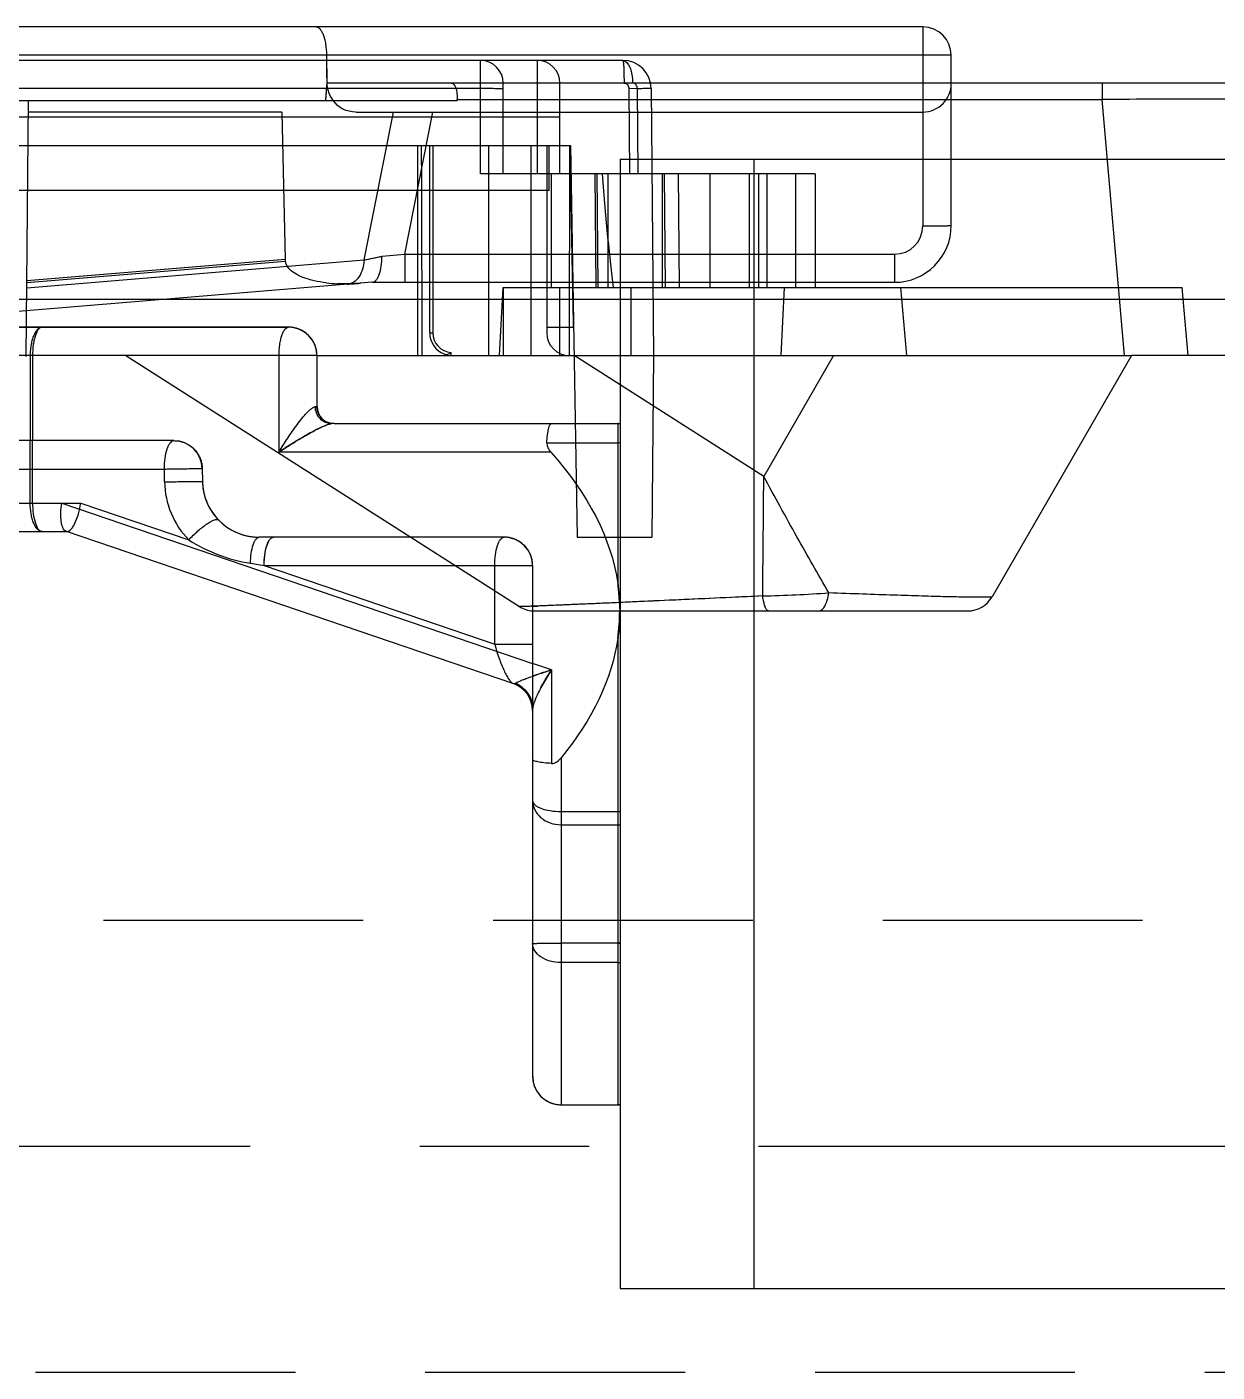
# Model space of a CAD drawing. Header units: millimetres. Extents: x 23490 to 24685, y -23248 to -22403.
# Drawn here: x 24111.35 to 24132.42, y -23013.82 to -22990 of the extents above; entities that cross this region are included whole.
import ezdxf

# ---------------------------------------------------------------- set-up
doc = ezdxf.new("R2010")
doc.units = ezdxf.units.MM
doc.header["$LTSCALE"] = 8
doc.linetypes.add('CENTER', pattern=[2, 1.25, -0.25, 0.25, -0.25])
doc.linetypes.add('HIDDEN', pattern=[0.375, 0.25, -0.125])
doc.layers.add('Cav-cor', color=30, linetype='Continuous')
doc.layers.add('WT', color=4, linetype='Continuous')

msp = doc.modelspace()

# ---------------------------------------------------------------- linework, layer by layer
at = {"layer": 'Cav-cor', "color": 241}
for p, q in [((24127.209, -22990.003), (24109.421, -22990.003)), ((24127.209, -22990.003), (24127.209, -22993.525)), ((24116.656, -22990.501), (24110.556, -22990.501)), ((24116.66, -22990.984), (24116.656, -22990.501)), ((24127.712, -22990.505), (24116.656, -22990.505)), ((24127.712, -22993.52), (24127.712, -22990.505)), ((24121.897, -22990.596), (24094.703, -22990.596)), ((24119.376, -22992.606), (24119.376, -22990.596)), ((24120.381, -22990.596), (24120.381, -22992.606)), ((24116.637, -22991.309), (24116.66, -22990.984)), ((24134.98, -22990.999), (24116.656, -22990.999)), ((24116.659, -22990.999), (24116.66, -22990.984)), ((24119.778, -22992.606), (24119.778, -22990.998)), ((24120.783, -22992.606), (24120.783, -22990.998)), ((24130.382, -22990.999), (24130.382, -22991.288)), ((24100.272, -22991.089), (24119.376, -22991.089)), ((24122.4, -22991.094), (24122.004, -22991.097)), ((24122.004, -22991.097), (24122.015, -22992.606)), ((24122.167, -22992.606), (24122.155, -22991.097)), ((24122.4, -22991.094), (24122.441, -22995.822)), ((24118.962, -22991.309), (24099.812, -22991.309)), ((24111.335, -22995.836), (24111.374, -22991.309)), ((24118.962, -22991.309), (24118.962, -22991.288)), ((24118.962, -22991.288), (24130.382, -22991.288)), ((24130.779, -22995.822), (24130.382, -22991.288)), ((24120.783, -22991.601), (24094.2, -22991.601)), ((24115.862, -22991.51), (24111.372, -22991.51)), ((24115.862, -22991.51), (24115.921, -22994.124)), ((24117.173, -22991.51), (24127.209, -22991.51)), ((24117.316, -22994.13), (24117.836, -22991.51)), ((24118.035, -22994.027), (24118.535, -22991.51)), ((24094.2, -22992.103), (24120.969, -22992.103)), ((24118.27, -22995.822), (24118.27, -22992.103)), ((24118.477, -22995.42), (24118.477, -22992.103)), ((24118.531, -22992.103), (24118.531, -22995.42)), ((24119.526, -22995.822), (24119.526, -22992.103)), ((24120.276, -22995.822), (24120.276, -22992.103)), ((24120.55, -22992.103), (24120.55, -22995.42)), ((24120.591, -22992.894), (24120.591, -22992.103)), ((24120.952, -22995.822), (24120.96, -22992.103)), ((24120.969, -22992.103), (24121.09, -22999.038)), ((24121.85, -22992.344), (24121.85, -22997.029)), ((24121.85, -22992.344), (24152.3, -22992.344)), ((24121.85, -22992.344), (24121.85, -23012.344)), ((24121.85, -22992.344), (24152.3, -22992.344)), ((24124.219, -22992.344), (24124.219, -23012.344)), ((24125.305, -22992.606), (24119.376, -22992.606)), ((24120.632, -22994.616), (24120.632, -22992.606)), ((24121.425, -22994.616), (24121.408, -22992.606)), ((24121.458, -22994.616), (24121.443, -22992.606)), ((24121.637, -22994.616), (24121.637, -22992.606)), ((24122.602, -22994.616), (24122.601, -22992.606)), ((24122.65, -22994.616), (24122.633, -22992.606)), ((24122.877, -22992.606), (24122.895, -22994.616)), ((24123.446, -22994.616), (24123.446, -22992.606)), ((24124.135, -22992.606), (24124.135, -22994.616)), ((24124.3, -22992.606), (24124.3, -22994.616)), ((24124.451, -22994.616), (24124.451, -22992.606)), ((24124.957, -22992.606), (24124.957, -22994.616)), ((24125.305, -22992.606), (24125.305, -22994.616)), ((24105.957, -22992.894), (24120.591, -22992.894)), ((24117.411, -22994.111), (24117.63, -22994.065)), ((24117.63, -22994.065), (24118.035, -22994.027)), ((24118.035, -22994.027), (24118.035, -22994.525)), ((24118.035, -22994.027), (24126.707, -22994.027)), ((24126.707, -22994.027), (24126.707, -22994.525)), ((24111.345, -22994.62), (24117.316, -22994.13)), ((24115.921, -22994.124), (24111.346, -22994.499)), ((24111.346, -22994.527), (24115.922, -22994.151)), ((24117.316, -22994.13), (24117.411, -22994.111)), ((24117.461, -22994.525), (24111.12, -22995.045)), ((24117.461, -22994.525), (24126.707, -22994.525)), ((24119.714, -22995.822), (24119.778, -22994.616)), ((24119.778, -22994.616), (24119.778, -22995.822)), ((24119.778, -22994.616), (24131.8, -22994.616)), ((24120.783, -22995.822), (24120.783, -22994.616)), ((24122.039, -22994.616), (24122.039, -22995.822)), ((24124.698, -22995.822), (24124.762, -22994.616)), ((24126.925, -22995.822), (24126.819, -22994.616)), ((24131.906, -22995.822), (24131.8, -22994.616)), ((23992.3, -22994.822), (24152.3, -22994.822)), ((24115.979, -22995.319), (24108.859, -22995.319)), ((24109.982, -22995.319), (24115.979, -22995.319)), ((24118.477, -22995.42), (24118.531, -22995.42)), ((24120.55, -22995.319), (24121.025, -22995.319)), ((24118.856, -22995.822), (24118.856, -22995.767)), ((24116.481, -22995.822), (24108.859, -22995.822)), ((24111.403, -22995.822), (24111.403, -22997.329)), ((24111.446, -22995.822), (24111.446, -22997.329)), ((24113.096, -22995.822), (24118.141, -22999.038)), ((24115.81, -22997.53), (24115.81, -22995.822)), ((24116.481, -22995.822), (24116.481, -22996.726)), ((24116.481, -22995.822), (24116.481, -22996.726)), ((24116.481, -22995.822), (24130.901, -22995.822)), ((24124.393, -22997.962), (24121.036, -22995.822)), ((24122.441, -22995.822), (24122.413, -22999.038)), ((24125.629, -22995.822), (24124.393, -22997.962)), ((24130.901, -22995.822), (24128.435, -23000.094)), ((24152.3, -22995.822), (24130.901, -22995.822)), ((24116.452, -22996.726), (24116.481, -22996.726)), ((24116.783, -22997.028), (24116.736, -22997.028)), ((24116.783, -22997.028), (24121.808, -22997.028)), ((24116.783, -22997.028), (24121.808, -22997.028)), ((24121.808, -22997.028), (24121.808, -22999.856)), ((24121.808, -22997.028), (24121.85, -22997.029)), ((24113.948, -22997.329), (24109.155, -22997.329)), ((24113.948, -22997.329), (24109.982, -22997.329)), ((24111.403, -22998.435), (24111.403, -22997.329)), ((24111.446, -22998.435), (24111.446, -22997.329)), ((24120.551, -22997.369), (24121.808, -22997.369)), ((24120.62, -22997.53), (24115.81, -22997.53)), ((24109.155, -22997.832), (24113.779, -22997.832)), ((24113.783, -22998.059), (24113.779, -22997.832)), ((24114.45, -22997.823), (24114.454, -22998.05)), ((24114.45, -22997.823), (24114.454, -22998.05)), ((24109.982, -22998.435), (24112.298, -22998.435)), ((24111.961, -22998.435), (24120.3, -23001.274)), ((24112.298, -22998.435), (24114.212, -22999.086)), ((24109.474, -22998.937), (24112.055, -22998.937)), ((24112.038, -22998.934), (24119.96, -23001.631)), ((24119.798, -22999.038), (24115.459, -22999.038)), ((24119.798, -22999.038), (24115.459, -22999.038)), ((24118.141, -22999.038), (24120.067, -23000.266)), ((24121.09, -22999.038), (24122.413, -22999.038)), ((24115.303, -22999.501), (24115.545, -22999.54)), ((24115.545, -22999.54), (24119.629, -23000.93)), ((24115.545, -22999.54), (24120.3, -22999.54)), ((24119.629, -23000.93), (24119.629, -22999.54)), ((24120.3, -22999.54), (24120.3, -23008.585)), ((24120.3, -22999.54), (24120.3, -23008.585)), ((24121.832, -23000.196), (24121.435, -23000.214)), ((24120.336, -23000.344), (24128.002, -23000.344)), ((24119.629, -23000.93), (24120.3, -23000.93)), ((24121.808, -23000.832), (24121.808, -23009.088)), ((24120.634, -23001.387), (24120.3, -23001.274)), ((24120.634, -23001.387), (24120.634, -23003.044)), ((24120.803, -23002.944), (24120.803, -23009.088)), ((24120.803, -23003.895), (24121.808, -23003.895)), ((24120.803, -23004.13), (24121.808, -23004.13)), ((24121.808, -23006.226), (24120.803, -23006.226)), ((24121.85, -23006.226), (24121.808, -23006.226)), ((24121.808, -23006.57), (24120.803, -23006.57)), ((24120.803, -23009.088), (24121.808, -23009.088)), ((24120.803, -23009.088), (24121.808, -23009.088)), ((24121.85, -23009.086), (24121.85, -23012.344)), ((24121.85, -23012.344), (24152.3, -23012.344)), ((24121.85, -23012.344), (24152.3, -23012.344))]:
    msp.add_line(p, q, dxfattribs=at)
for centre, radius, start, end in [((24127.209, -22990.505), 0.502, 0, 90), ((24089.172, -22990.852), 27.486, 0.5343, 0.732), ((24119.376, -22990.998), 0.402, 0, 90), ((24120.381, -22990.998), 0.402, 0, 90), ((24121.897, -22991.098), 0.502, 0.5, 90), ((24127.209, -22991.008), 0.502, 270, 0.9692), ((24126.707, -22993.52), 1.005, 270, 0), ((24126.707, -22993.525), 0.503, 270.0005, 359.9995), ((24093.364, -22878.766), 117.825, 281.72916, 281.88507), ((24116.966, -22991.862), 2.691, 263.1162, 267.4718), ((24116.983, -22991.538), 3.015, 267.4171, 269.3598), ((24116.985, -22991.301), 3.252, 269.3836, 274.7161), ((24117.003, -22994.339), 0.223, 274.7049, 281.2418), ((23865.112, -22999.819), 255.952, 1.00735, 1.16486), ((24115.979, -22995.822), 0.502, 0, 90), ((24118.879, -22995.42), 0.402, 180, 249.3781), ((24118.879, -22995.42), 0.348, 180, 266.2726), ((24120.952, -22995.42), 0.402, 180, 270), ((24116.783, -22996.726), 0.301, 180, 270), ((24121.808, -22997.53), 0.502, 85.1483, 90), ((24113.948, -22997.832), 0.502, 1, 90), ((24121.808, -22998.935), 1.565, 88.4454, 90.0012), ((24115.29, -22998.033), 1.508, 181.0013, 224.3329), ((24115.459, -22998.033), 1.005, 181, 270), ((24119.798, -22999.54), 0.502, 0, 90), ((24123.853, -22976.43), 23.654, 271.2642, 274.1046), ((24120.336, -22999.844), 0.5, 237.4814, 265.8433), ((24118.71, -22955.875), 44.414, 272.0296, 272.1725), ((24128.002, -22999.844), 0.5, 270, 330), ((24120.336, -22999.844), 0.5, 265.8433, 270), ((24119.798, -23002.107), 0.502, 359.9987, 71.1996), ((24119.8, -23002.099), 0.509, 51.4752, 68.0046), ((24119.822, -23002.078), 0.478, 0.0645, 17.2818), ((24121.808, -23002.583), 1.312, 269.9986, 271.8555), ((24121.807, -23003.513), 0.617, 270.1189, 274.0678), ((24121.808, -23003.54), 0.59, 269.9991, 274.1271), ((24121.841, -22999.829), 6.398, 269.7037, 270.0844), ((24121.808, -23005.821), 0.749, 269.9987, 273.2514), ((24120.803, -23008.585), 0.502, 180, 270), ((24121.808, -23008.585), 0.502, 270, 274.8517)]:
    msp.add_arc(centre, radius, start, end, dxfattribs=at)
at = {"layer": 'Cav-cor', "color": 241, "extrusion": (0, 0, -1)}
for centre, major_axis, ratio, start_param, end_param in [((24118.831, -22991.349), (0.037, 0.35), 0.360375, -0.038598, 1.357665), ((24117.277, -22991.008), (-0.505, -0.295), 0.804893, -0.942629, -0.015334), ((24122.039, -22952.639), (0, 215.912), 0.017455, -1.772154, -1.754607), ((24122.039, -22866.275), (0, 129.547), 0.017455, 3.278149, 3.364879), ((24116.664, -22994.086), (-0.742, -0.055), 0.675224, -0.020496, 0.03471), ((24095.766, -23000.344), (-26.078, 0), 0.356477, 2.834066, 3.089054), ((24095.766, -23000.344), (-26.078, 0), 0.356477, -3.089054, -2.858092)]:
    msp.add_ellipse(centre, major_axis=major_axis, ratio=ratio, start_param=start_param, end_param=end_param, dxfattribs=at)
at = {"layer": 'Cav-cor', "color": 241}
for points, knots in [([(24116.656, -22990.501), (24116.655, -22990.435), (24116.648, -22990.339), (24116.623, -22990.22), (24116.598, -22990.145), (24116.569, -22990.085), (24116.537, -22990.039), (24116.5, -22990.01), (24116.473, -22990.003), (24116.46, -22990.003)], [0, 0, 0, 0, 0.347056, 0.503444, 0.641721, 0.759342, 0.855834, 0.933803, 1, 1, 1, 1]), ([(24121.897, -22990.596), (24121.954, -22990.596), (24122.011, -22990.683), (24122.042, -22990.776), (24122.064, -22990.871), (24122.07, -22990.946), (24122.07, -22990.998)], [0, 0, 0, 0, 0.369076, 0.509414, 0.664463, 1, 1, 1, 1]), ([(24121.897, -22990.596), (24121.898, -22990.596), (24121.9, -22990.599), (24121.902, -22990.604), (24121.904, -22990.614), (24121.906, -22990.634), (24121.909, -22990.668), (24121.913, -22990.717), (24121.915, -22990.777), (24121.917, -22990.846), (24121.918, -22990.92), (24121.918, -22990.972), (24121.918, -22990.998)], [0, 0, 0, 0, 0.007071, 0.022316, 0.046547, 0.079776, 0.17226, 0.296182, 0.447037, 0.619199, 0.806282, 1, 1, 1, 1]), ([(24116.776, -22991.309), (24116.74, -22991.266), (24116.695, -22991.19), (24116.666, -22991.077), (24116.659, -22991.017), (24116.659, -22990.986)], [0, 0, 0, 0, 0.479258, 0.736748, 1, 1, 1, 1]), ([(24121.918, -22990.998), (24121.93, -22990.998), (24121.955, -22991.004), (24121.992, -22991.036), (24122.004, -22991.073), (24122.004, -22991.097)], [0, 0, 0, 0, 0.251037, 0.502614, 1, 1, 1, 1]), ([(24122.155, -22991.097), (24122.155, -22991.073), (24122.143, -22991.035), (24122.105, -22991.003), (24122.082, -22990.998), (24122.07, -22990.998)], [0, 0, 0, 0, 0.512477, 0.760648, 1, 1, 1, 1]), ([(24116.776, -22991.309), (24116.767, -22991.299), (24116.732, -22991.253), (24116.705, -22991.202), (24116.691, -22991.162)], [0, 0, 0, 0, 0.240897, 1, 1, 1, 1]), ([(24119.376, -22991.089), (24119.402, -22991.089), (24119.453, -22991.089), (24119.527, -22991.09), (24119.596, -22991.09), (24119.656, -22991.091), (24119.7, -22991.092), (24119.729, -22991.093), (24119.746, -22991.094), (24119.759, -22991.094), (24119.769, -22991.095), (24119.774, -22991.096), (24119.778, -22991.096), (24119.778, -22991.096)], [0, 0, 0, 0, 0.194572, 0.38246, 0.555321, 0.706715, 0.830951, 0.881433, 0.923437, 0.956488, 0.980349, 0.994864, 1, 1, 1, 1]), ([(24122.4, -22991.094), (24122.4, -22991.094), (24122.397, -22991.093), (24122.395, -22991.094), (24122.389, -22991.094), (24122.382, -22991.094), (24122.372, -22991.095), (24122.356, -22991.095), (24122.331, -22991.095), (24122.295, -22991.096), (24122.253, -22991.096), (24122.206, -22991.097), (24122.173, -22991.097), (24122.155, -22991.097)], [0, 0, 0, 0, 0.004445, 0.017631, 0.039437, 0.069732, 0.10838, 0.155241, 0.272511, 0.419014, 0.592022, 0.787377, 1, 1, 1, 1]), ([(24135.328, -22991.319), (24135.328, -22991.316), (24135.317, -22991.315), (24135.302, -22991.312), (24135.271, -22991.31), (24135.231, -22991.307), (24135.178, -22991.305), (24135.114, -22991.302), (24135.039, -22991.3), (24134.916, -22991.297), (24134.737, -22991.294), (24134.49, -22991.29), (24134.203, -22991.287), (24133.879, -22991.285), (24133.52, -22991.283), (24132.985, -22991.282), (24132.259, -22991.281), (24131.339, -22991.283), (24130.706, -22991.286), (24130.382, -22991.288)], [0, 0, 0, 0, 0.00136, 0.004986, 0.010943, 0.019239, 0.02986, 0.042788, 0.058, 0.075472, 0.11703, 0.167111, 0.225271, 0.290977, 0.36361, 0.442476, 0.615773, 0.804077, 1, 1, 1, 1]), ([(24127.209, -22993.525), (24127.242, -22993.525), (24127.306, -22993.525), (24127.399, -22993.524), (24127.485, -22993.524), (24127.56, -22993.523), (24127.615, -22993.523), (24127.651, -22993.522), (24127.672, -22993.522), (24127.688, -22993.521), (24127.701, -22993.522), (24127.707, -22993.52), (24127.712, -22993.521), (24127.712, -22993.52)], [0, 0, 0, 0, 0.194897, 0.382671, 0.555502, 0.706974, 0.831356, 0.881789, 0.923756, 0.956831, 0.980665, 0.995091, 1, 1, 1, 1]), ([(24117.464, -22994.525), (24117.489, -22994.524), (24117.528, -22994.494), (24117.562, -22994.442), (24117.597, -22994.36), (24117.624, -22994.232), (24117.631, -22994.123), (24117.631, -22994.065)], [0, 0, 0, 0, 0.147714, 0.247464, 0.367187, 0.659729, 1, 1, 1, 1]), ([(24116.644, -22994.533), (24116.573, -22994.525), (24116.431, -22994.501), (24116.171, -22994.429), (24115.937, -22994.291), (24115.922, -22994.151)], [0, 0, 0, 0, 0.251014, 0.503115, 1, 1, 1, 1]), ([(24117.316, -22994.13), (24117.313, -22994.186), (24117.296, -22994.291), (24117.234, -22994.429), (24117.141, -22994.528), (24117.06, -22994.558), (24117.021, -22994.561)], [0, 0, 0, 0, 0.293797, 0.560312, 0.792691, 1, 1, 1, 1]), ([(24117.131, -22994.523), (24117.125, -22994.527), (24117.098, -22994.543), (24117.069, -22994.553), (24117.046, -22994.558)], [0, 0, 0, 0, 0.257225, 1, 1, 1, 1]), ([(24111.615, -22995.319), (24111.545, -22995.319), (24111.475, -22995.429), (24111.437, -22995.544), (24111.418, -22995.631), (24111.406, -22995.724), (24111.403, -22995.789), (24111.403, -22995.822)], [0, 0, 0, 0, 0.366239, 0.506938, 0.662484, 0.828706, 1, 1, 1, 1]), ([(24111.615, -22995.319), (24111.603, -22995.319), (24111.577, -22995.328), (24111.546, -22995.359), (24111.517, -22995.407), (24111.493, -22995.47), (24111.472, -22995.545), (24111.452, -22995.663), (24111.446, -22995.757), (24111.446, -22995.822)], [0, 0, 0, 0, 0.061294, 0.137603, 0.235643, 0.356389, 0.497578, 0.655365, 1, 1, 1, 1]), ([(24115.81, -22995.822), (24115.81, -22995.757), (24115.816, -22995.663), (24115.837, -22995.545), (24115.857, -22995.47), (24115.882, -22995.407), (24115.91, -22995.359), (24115.942, -22995.328), (24115.967, -22995.319), (24115.979, -22995.319)], [0, 0, 0, 0, 0.344635, 0.502422, 0.643611, 0.764357, 0.862397, 0.938706, 1, 1, 1, 1]), ([(24118.738, -22995.796), (24118.756, -22995.803), (24118.801, -22995.805), (24118.839, -22995.782), (24118.856, -22995.767)], [0, 0, 0, 0, 0.465053, 1, 1, 1, 1]), ([(24115.81, -22997.53), (24115.859, -22997.447), (24115.936, -22997.324), (24116.043, -22997.164), (24116.127, -22997.047), (24116.213, -22996.937), (24116.286, -22996.852), (24116.344, -22996.794), (24116.383, -22996.759), (24116.418, -22996.735), (24116.442, -22996.726), (24116.452, -22996.726)], [0, 0, 0, 0, 0.278049, 0.417836, 0.556535, 0.691966, 0.819655, 0.877744, 0.929216, 0.970798, 1, 1, 1, 1]), ([(24116.627, -22997.005), (24116.593, -22996.99), (24116.529, -22996.944), (24116.488, -22996.877), (24116.474, -22996.841)], [0, 0, 0, 0, 0.494284, 1, 1, 1, 1]), ([(24116.736, -22997.028), (24116.725, -22997.028), (24116.699, -22997.034), (24116.656, -22997.048), (24116.604, -22997.07), (24116.526, -22997.106), (24116.423, -22997.159), (24116.299, -22997.228), (24116.174, -22997.301), (24116.01, -22997.4), (24115.889, -22997.478), (24115.81, -22997.53)], [0, 0, 0, 0, 0.03084, 0.075271, 0.12947, 0.189747, 0.320076, 0.45609, 0.59367, 0.730889, 1, 1, 1, 1]), ([(24115.81, -22997.53), (24115.941, -22997.443), (24116.14, -22997.318), (24116.409, -22997.165), (24116.545, -22997.096), (24116.612, -22997.066)], [0, 0, 0, 0, 0.507008, 0.762637, 1, 1, 1, 1]), ([(24116.612, -22997.066), (24116.636, -22997.056), (24116.67, -22997.042), (24116.712, -22997.031), (24116.729, -22997.028), (24116.736, -22997.028)], [0, 0, 0, 0, 0.600691, 0.831081, 1, 1, 1, 1]), ([(24116.736, -22997.028), (24116.708, -22997.028), (24116.671, -22997.022), (24116.636, -22997.008), (24116.627, -22997.005)], [0, 0, 0, 0, 0.747821, 1, 1, 1, 1]), ([(24120.551, -22997.369), (24120.554, -22997.323), (24120.56, -22997.257), (24120.572, -22997.174), (24120.582, -22997.124), (24120.593, -22997.084), (24120.605, -22997.054), (24120.617, -22997.034), (24120.629, -22997.028), (24120.634, -22997.028)], [0, 0, 0, 0, 0.386092, 0.551552, 0.693555, 0.809508, 0.897986, 0.959378, 1, 1, 1, 1]), ([(24113.779, -22997.832), (24113.779, -22997.767), (24113.787, -22997.647), (24113.815, -22997.507), (24113.851, -22997.417), (24113.883, -22997.361), (24113.923, -22997.329), (24113.948, -22997.329)], [0, 0, 0, 0, 0.345918, 0.645695, 0.766891, 0.865296, 1, 1, 1, 1]), ([(24120.551, -22997.369), (24120.549, -22997.399), (24120.565, -22997.459), (24120.6, -22997.508), (24120.62, -22997.53)], [0, 0, 0, 0, 0.494855, 1, 1, 1, 1]), ([(24113.779, -22997.832), (24113.818, -22997.831), (24113.897, -22997.829), (24114.014, -22997.827), (24114.128, -22997.826), (24114.232, -22997.824), (24114.309, -22997.823), (24114.361, -22997.823), (24114.392, -22997.822), (24114.416, -22997.822), (24114.432, -22997.822), (24114.441, -22997.822), (24114.446, -22997.822), (24114.448, -22997.823), (24114.45, -22997.823), (24114.45, -22997.823)], [0, 0, 0, 0, 0.174096, 0.352776, 0.525533, 0.682748, 0.815387, 0.870075, 0.915913, 0.95229, 0.978635, 0.987927, 0.994599, 0.998627, 1, 1, 1, 1]), ([(24113.783, -22998.059), (24113.822, -22998.058), (24113.901, -22998.057), (24114.018, -22998.055), (24114.132, -22998.053), (24114.236, -22998.051), (24114.313, -22998.05), (24114.365, -22998.05), (24114.396, -22998.05), (24114.42, -22998.05), (24114.436, -22998.05), (24114.445, -22998.05), (24114.45, -22998.05), (24114.452, -22998.05), (24114.454, -22998.05), (24114.454, -22998.05)], [0, 0, 0, 0, 0.17411, 0.3528, 0.52555, 0.682761, 0.815395, 0.870082, 0.915917, 0.952293, 0.978636, 0.987928, 0.994599, 0.998627, 1, 1, 1, 1]), ([(24124.375, -23000.079), (24124.376, -22999.911), (24124.382, -22999.205), (24124.389, -22998.5), (24124.393, -22997.962)], [0, 0, 0, 0, 0.238326, 1, 1, 1, 1]), ([(24125.546, -23000.024), (24125.354, -22999.695), (24124.965, -22999.01), (24124.585, -22998.32), (24124.393, -22997.962)], [0, 0, 0, 0, 0.484048, 1, 1, 1, 1]), ([(24111.615, -22998.937), (24111.545, -22998.937), (24111.475, -22998.828), (24111.437, -22998.712), (24111.411, -22998.593), (24111.403, -22998.499), (24111.403, -22998.435)], [0, 0, 0, 0, 0.366351, 0.507093, 0.662687, 1, 1, 1, 1]), ([(24111.446, -22998.435), (24111.446, -22998.499), (24111.453, -22998.619), (24111.482, -22998.759), (24111.518, -22998.85), (24111.55, -22998.906), (24111.59, -22998.937), (24111.615, -22998.937)], [0, 0, 0, 0, 0.345918, 0.645695, 0.766891, 0.865296, 1, 1, 1, 1]), ([(24112.038, -22998.934), (24112.014, -22998.926), (24111.986, -22998.888), (24111.965, -22998.829), (24111.947, -22998.739), (24111.942, -22998.605), (24111.952, -22998.494), (24111.961, -22998.435)], [0, 0, 0, 0, 0.140076, 0.240645, 0.362387, 0.658906, 1, 1, 1, 1]), ([(24112.055, -22998.937), (24112.082, -22998.937), (24112.125, -22998.905), (24112.165, -22998.849), (24112.214, -22998.759), (24112.263, -22998.62), (24112.289, -22998.499), (24112.298, -22998.435)], [0, 0, 0, 0, 0.138639, 0.240445, 0.364057, 0.663163, 1, 1, 1, 1]), ([(24114.212, -22999.086), (24114.262, -22999.03), (24114.342, -22998.952), (24114.453, -22998.86), (24114.53, -22998.803), (24114.602, -22998.76), (24114.665, -22998.73), (24114.723, -22998.717), (24114.74, -22998.735)], [0, 0, 0, 0, 0.345392, 0.510653, 0.660402, 0.787734, 0.887536, 1, 1, 1, 1]), ([(24114.212, -22999.086), (24114.262, -22999.03), (24114.342, -22998.952), (24114.453, -22998.86), (24114.53, -22998.803), (24114.602, -22998.76), (24114.665, -22998.73), (24114.723, -22998.717), (24114.74, -22998.735)], [0, 0, 0, 0, 0.345388, 0.510639, 0.660374, 0.787694, 0.887492, 1, 1, 1, 1]), ([(24114.212, -22999.086), (24114.376, -22999.193), (24114.73, -22999.366), (24115.11, -22999.47), (24115.303, -22999.501)], [0, 0, 0, 0, 0.500348, 1, 1, 1, 1]), ([(24115.303, -22999.501), (24115.304, -22999.441), (24115.313, -22999.329), (24115.34, -22999.2), (24115.373, -22999.117), (24115.402, -22999.067), (24115.437, -22999.038), (24115.459, -22999.038)], [0, 0, 0, 0, 0.352673, 0.652805, 0.772796, 0.869516, 1, 1, 1, 1]), ([(24115.303, -22999.501), (24115.304, -22999.441), (24115.313, -22999.329), (24115.34, -22999.2), (24115.373, -22999.117), (24115.402, -22999.067), (24115.437, -22999.038), (24115.459, -22999.038)], [0, 0, 0, 0, 0.352677, 0.652811, 0.772801, 0.869521, 1, 1, 1, 1]), ([(24115.545, -22999.54), (24115.545, -22999.476), (24115.553, -22999.356), (24115.581, -22999.216), (24115.617, -22999.125), (24115.65, -22999.069), (24115.689, -22999.038), (24115.714, -22999.038)], [0, 0, 0, 0, 0.345918, 0.645695, 0.766891, 0.865296, 1, 1, 1, 1]), ([(24115.615, -22999.134), (24115.618, -22999.126), (24115.631, -22999.101), (24115.647, -22999.076), (24115.662, -22999.062)], [0, 0, 0, 0, 0.286142, 1, 1, 1, 1]), ([(24119.629, -22999.54), (24119.629, -22999.476), (24119.637, -22999.356), (24119.665, -22999.216), (24119.701, -22999.125), (24119.733, -22999.069), (24119.773, -22999.038), (24119.798, -22999.038)], [0, 0, 0, 0, 0.345918, 0.645695, 0.766891, 0.865296, 1, 1, 1, 1]), ([(24115.545, -22999.54), (24115.545, -22999.464), (24115.556, -22999.326), (24115.589, -22999.19), (24115.615, -22999.134)], [0, 0, 0, 0, 0.552262, 1, 1, 1, 1]), ([(24121.848, -23000.344), (24121.848, -23000.303), (24121.843, -23000.242), (24121.836, -23000.161), (24121.831, -23000.079), (24121.824, -22999.977), (24121.814, -22999.896), (24121.808, -22999.856)], [0, 0, 0, 0, 0.249973, 0.375101, 0.500147, 0.750094, 1, 1, 1, 1]), ([(24121.808, -22999.856), (24121.82, -22999.937), (24121.836, -23000.099), (24121.841, -23000.262), (24121.841, -23000.344)], [0, 0, 0, 0, 0.499847, 1, 1, 1, 1]), ([(24125.365, -23000.344), (24125.412, -23000.344), (24125.479, -23000.265), (24125.521, -23000.149), (24125.539, -23000.068), (24125.546, -23000.024)], [0, 0, 0, 0, 0.36508, 0.653515, 1, 1, 1, 1]), ([(24128.435, -23000.094), (24128.434, -23000.096), (24128.428, -23000.097), (24128.418, -23000.098), (24128.4, -23000.1), (24128.377, -23000.101), (24128.347, -23000.102), (24128.295, -23000.103), (24128.214, -23000.103), (24128.099, -23000.102), (24127.96, -23000.1), (24127.799, -23000.097), (24127.541, -23000.091), (24127.172, -23000.08), (24126.68, -23000.065), (24126.13, -23000.046), (24125.745, -23000.032), (24125.546, -23000.024)], [0, 0, 0, 0, 0.001685, 0.005447, 0.011366, 0.01946, 0.029739, 0.042204, 0.073615, 0.113504, 0.161646, 0.217689, 0.281241, 0.42903, 0.600933, 0.79274, 1, 1, 1, 1]), ([(24124.375, -23000.079), (24124.124, -23000.091), (24123.629, -23000.114), (24122.9, -23000.148), (24122.313, -23000.174), (24121.863, -23000.195), (24121.546, -23000.209), (24121.247, -23000.222), (24120.971, -23000.234), (24120.722, -23000.244), (24120.534, -23000.252), (24120.402, -23000.257), (24120.318, -23000.26), (24120.246, -23000.263), (24120.185, -23000.264), (24120.142, -23000.266), (24120.114, -23000.266), (24120.099, -23000.266), (24120.086, -23000.266), (24120.077, -23000.267), (24120.071, -23000.266), (24120.068, -23000.266), (24120.067, -23000.266)], [0, 0, 0, 0, 0.174953, 0.344829, 0.507105, 0.58435, 0.658167, 0.727826, 0.792342, 0.850563, 0.901172, 0.923153, 0.942672, 0.959565, 0.973679, 0.98486, 0.989314, 0.993001, 0.995917, 0.998057, 0.999418, 1, 1, 1, 1]), ([(24120.283, -23000.261), (24120.252, -23000.262), (24120.21, -23000.264), (24120.157, -23000.265), (24120.126, -23000.266), (24120.102, -23000.266), (24120.085, -23000.267), (24120.074, -23000.266), (24120.069, -23000.267), (24120.067, -23000.266)], [0, 0, 0, 0, 0.424602, 0.594946, 0.735993, 0.84727, 0.928512, 0.97947, 1, 1, 1, 1]), ([(24121.435, -23000.214), (24121.333, -23000.218), (24120.986, -23000.233), (24120.639, -23000.248), (24120.393, -23000.257)], [0, 0, 0, 0, 0.293887, 1, 1, 1, 1]), ([(24124.375, -23000.079), (24124.19, -23000.088), (24123.479, -23000.121), (24122.768, -23000.154), (24122.241, -23000.178)], [0, 0, 0, 0, 0.259155, 1, 1, 1, 1]), ([(24124.476, -23000.344), (24124.464, -23000.344), (24124.446, -23000.329), (24124.429, -23000.302), (24124.416, -23000.271), (24124.403, -23000.232), (24124.387, -23000.168), (24124.379, -23000.116), (24124.375, -23000.079)], [0, 0, 0, 0, 0.121031, 0.211786, 0.326212, 0.464102, 0.624291, 1, 1, 1, 1]), ([(24124.4, -23000.22), (24124.398, -23000.209), (24124.387, -23000.163), (24124.379, -23000.116), (24124.375, -23000.079)], [0, 0, 0, 0, 0.225186, 1, 1, 1, 1]), ([(24124.418, -23000.275), (24124.416, -23000.271), (24124.41, -23000.253), (24124.404, -23000.234), (24124.4, -23000.22)], [0, 0, 0, 0, 0.228821, 1, 1, 1, 1]), ([(24121.848, -23000.344), (24121.848, -23000.385), (24121.84, -23000.466), (24121.832, -23000.589), (24121.825, -23000.711), (24121.814, -23000.792), (24121.808, -23000.832)], [0, 0, 0, 0, 0.249977, 0.50014, 0.75009, 1, 1, 1, 1]), ([(24119.629, -23000.93), (24119.651, -23001.017), (24119.699, -23001.176), (24119.773, -23001.36), (24119.834, -23001.482), (24119.876, -23001.551), (24119.916, -23001.602), (24119.945, -23001.626), (24119.96, -23001.631)], [0, 0, 0, 0, 0.34026, 0.632486, 0.755199, 0.859265, 0.941757, 1, 1, 1, 1]), ([(24119.991, -23001.627), (24120.002, -23001.618), (24120.034, -23001.602), (24120.091, -23001.577), (24120.163, -23001.549), (24120.277, -23001.506), (24120.435, -23001.452), (24120.566, -23001.409), (24120.634, -23001.387)], [0, 0, 0, 0, 0.062743, 0.156857, 0.271647, 0.400727, 0.687627, 1, 1, 1, 1]), ([(24120.634, -23001.387), (24120.605, -23001.397), (24120.493, -23001.432), (24120.382, -23001.47), (24120.3, -23001.499)], [0, 0, 0, 0, 0.261438, 1, 1, 1, 1]), ([(24120.448, -23001.701), (24120.47, -23001.66), (24120.529, -23001.554), (24120.593, -23001.45), (24120.634, -23001.387)], [0, 0, 0, 0, 0.382103, 1, 1, 1, 1]), ([(24120.634, -23001.387), (24120.617, -23001.414), (24120.552, -23001.516), (24120.491, -23001.621), (24120.448, -23001.701)], [0, 0, 0, 0, 0.256929, 1, 1, 1, 1]), ([(24119.991, -23001.627), (24119.984, -23001.632), (24119.973, -23001.635), (24119.962, -23001.632), (24119.96, -23001.631)], [0, 0, 0, 0, 0.730085, 1, 1, 1, 1]), ([(24119.991, -23001.627), (24120.08, -23001.663), (24120.24, -23001.788), (24120.3, -23001.983), (24120.3, -23002.078)], [0, 0, 0, 0, 0.503767, 1, 1, 1, 1]), ([(24120.117, -23001.701), (24120.136, -23001.716), (24120.207, -23001.781), (24120.257, -23001.868), (24120.279, -23001.936)], [0, 0, 0, 0, 0.252996, 1, 1, 1, 1]), ([(24120.448, -23001.701), (24120.429, -23001.736), (24120.393, -23001.806), (24120.347, -23001.906), (24120.314, -23001.995), (24120.3, -23002.053), (24120.3, -23002.078)], [0, 0, 0, 0, 0.29736, 0.572909, 0.814299, 1, 1, 1, 1]), ([(24120.634, -23003.044), (24120.589, -23003.042), (24120.508, -23003.036), (24120.401, -23003.019), (24120.338, -23003.005), (24120.3, -23002.984), (24120.3, -23002.973)], [0, 0, 0, 0, 0.391314, 0.701598, 0.905818, 1, 1, 1, 1]), ([(24120.634, -23003.044), (24120.667, -23003.046), (24120.735, -23003.02), (24120.781, -23002.971), (24120.803, -23002.944)], [0, 0, 0, 0, 0.492248, 1, 1, 1, 1]), ([(24120.3, -23003.703), (24120.3, -23003.759), (24120.328, -23003.875), (24120.443, -23004.017), (24120.609, -23004.109), (24120.738, -23004.13), (24120.803, -23004.13)], [0, 0, 0, 0, 0.231131, 0.473703, 0.731643, 1, 1, 1, 1]), ([(24120.3, -23003.703), (24120.3, -23003.731), (24120.33, -23003.775), (24120.387, -23003.813), (24120.477, -23003.854), (24120.618, -23003.886), (24120.738, -23003.895), (24120.803, -23003.895)], [0, 0, 0, 0, 0.145328, 0.245461, 0.366425, 0.661575, 1, 1, 1, 1]), ([(24120.3, -23003.703), (24120.3, -23003.759), (24120.328, -23003.875), (24120.443, -23004.017), (24120.609, -23004.109), (24120.738, -23004.13), (24120.803, -23004.13)], [0, 0, 0, 0, 0.231133, 0.473705, 0.731644, 1, 1, 1, 1]), ([(24120.3, -23006.233), (24120.3, -23006.232), (24120.305, -23006.233), (24120.311, -23006.231), (24120.324, -23006.231), (24120.34, -23006.23), (24120.361, -23006.23), (24120.397, -23006.229), (24120.452, -23006.228), (24120.527, -23006.227), (24120.613, -23006.227), (24120.706, -23006.226), (24120.77, -23006.226), (24120.803, -23006.226)], [0, 0, 0, 0, 0.00501, 0.019468, 0.043317, 0.076398, 0.118367, 0.168797, 0.293163, 0.444609, 0.617407, 0.805144, 1, 1, 1, 1]), ([(24120.803, -23006.57), (24120.738, -23006.57), (24120.613, -23006.554), (24120.449, -23006.484), (24120.332, -23006.375), (24120.3, -23006.278), (24120.3, -23006.233)], [0, 0, 0, 0, 0.293457, 0.563542, 0.796787, 1, 1, 1, 1])]:
    msp.add_open_spline(points, degree=3, knots=knots, dxfattribs=at)
for points in [[(24116.66, -22990.984), (24116.658, -22990.854), (24116.658, -22990.725), (24116.657, -22990.596)], [(24116.637, -22991.309), (24116.644, -22991.206), (24116.652, -22991.103), (24116.659, -22990.999)], [(24116.669, -22991.082), (24116.663, -22991.05), (24116.659, -22991.017), (24116.66, -22990.984)], [(24116.691, -22991.162), (24116.681, -22991.136), (24116.674, -22991.109), (24116.669, -22991.082)], [(24121.012, -22994.616), (24120.995, -22993.778), (24120.975, -22992.941), (24120.96, -22992.103)], [(24117.252, -22994.542), (24117.118, -22994.553), (24116.982, -22994.556), (24116.847, -22994.55)], [(24116.474, -22996.841), (24116.46, -22996.805), (24116.452, -22996.765), (24116.452, -22996.726)], [(24116.736, -22997.028), (24116.699, -22997.028), (24116.662, -22997.02), (24116.627, -22997.005)], [(24121.808, -23000.832), (24121.832, -23000.671), (24121.841, -23000.507), (24121.841, -23000.344)]]:
    msp.add_open_spline(points, degree=3, dxfattribs=at)
for points, weights in [([(24116.481, -22995.822), (24116.481, -22995.527), (24116.273, -22995.319), (24115.979, -22995.319)], [1, 0.8047378541, 0.8047378541, 1]), ([(24116.783, -22997.028), (24116.606, -22997.028), (24116.481, -22996.903), (24116.481, -22996.726)], [1, 0.8047378541, 0.8047378541, 1]), ([(24121.85, -22997.029), (24121.836, -22997.028), (24121.822, -22997.028), (24121.808, -22997.028)], [1, 0.9994025551, 0.9994025551, 1]), ([(24113.948, -22997.329), (24114.238, -22997.329), (24114.445, -22997.533), (24114.45, -22997.823)], [1, 0.8088336328, 0.8088336328, 1]), ([(24114.454, -22998.05), (24114.464, -22998.631), (24114.878, -22999.038), (24115.459, -22999.038)], [1, 0.8088336328, 0.8088336328, 1]), ([(24120.3, -22999.54), (24120.3, -22999.246), (24120.092, -22999.038), (24119.798, -22999.038)], [1, 0.8047378541, 0.8047378541, 1]), ([(24120.3, -23008.585), (24120.3, -23008.879), (24120.508, -23009.088), (24120.803, -23009.088)], [1, 0.8047378541, 0.8047378541, 1]), ([(24121.85, -23009.086), (24121.836, -23009.087), (24121.822, -23009.088), (24121.808, -23009.088)], [1, 0.9994025551, 0.9994025551, 1])]:
    msp.add_rational_spline(points, weights, degree=3, dxfattribs=at)
at = {"layer": 'WT', "color": 125, "linetype": 'HIDDEN', "ltscale": 2.3}
for p, q in [((24002.3, -23005.822), (24152.3, -23005.822)), ((24056.3, -23013.822), (24152.3, -23013.822))]:
    msp.add_line(p, q, dxfattribs=at)
at = {"layer": 'WT', "color": 125, "linetype": 'CENTER', "ltscale": 1.5}
msp.add_line((24004.3, -23009.822), (24152.3, -23009.822), dxfattribs=at)

doc.saveas('drawing.dxf')
